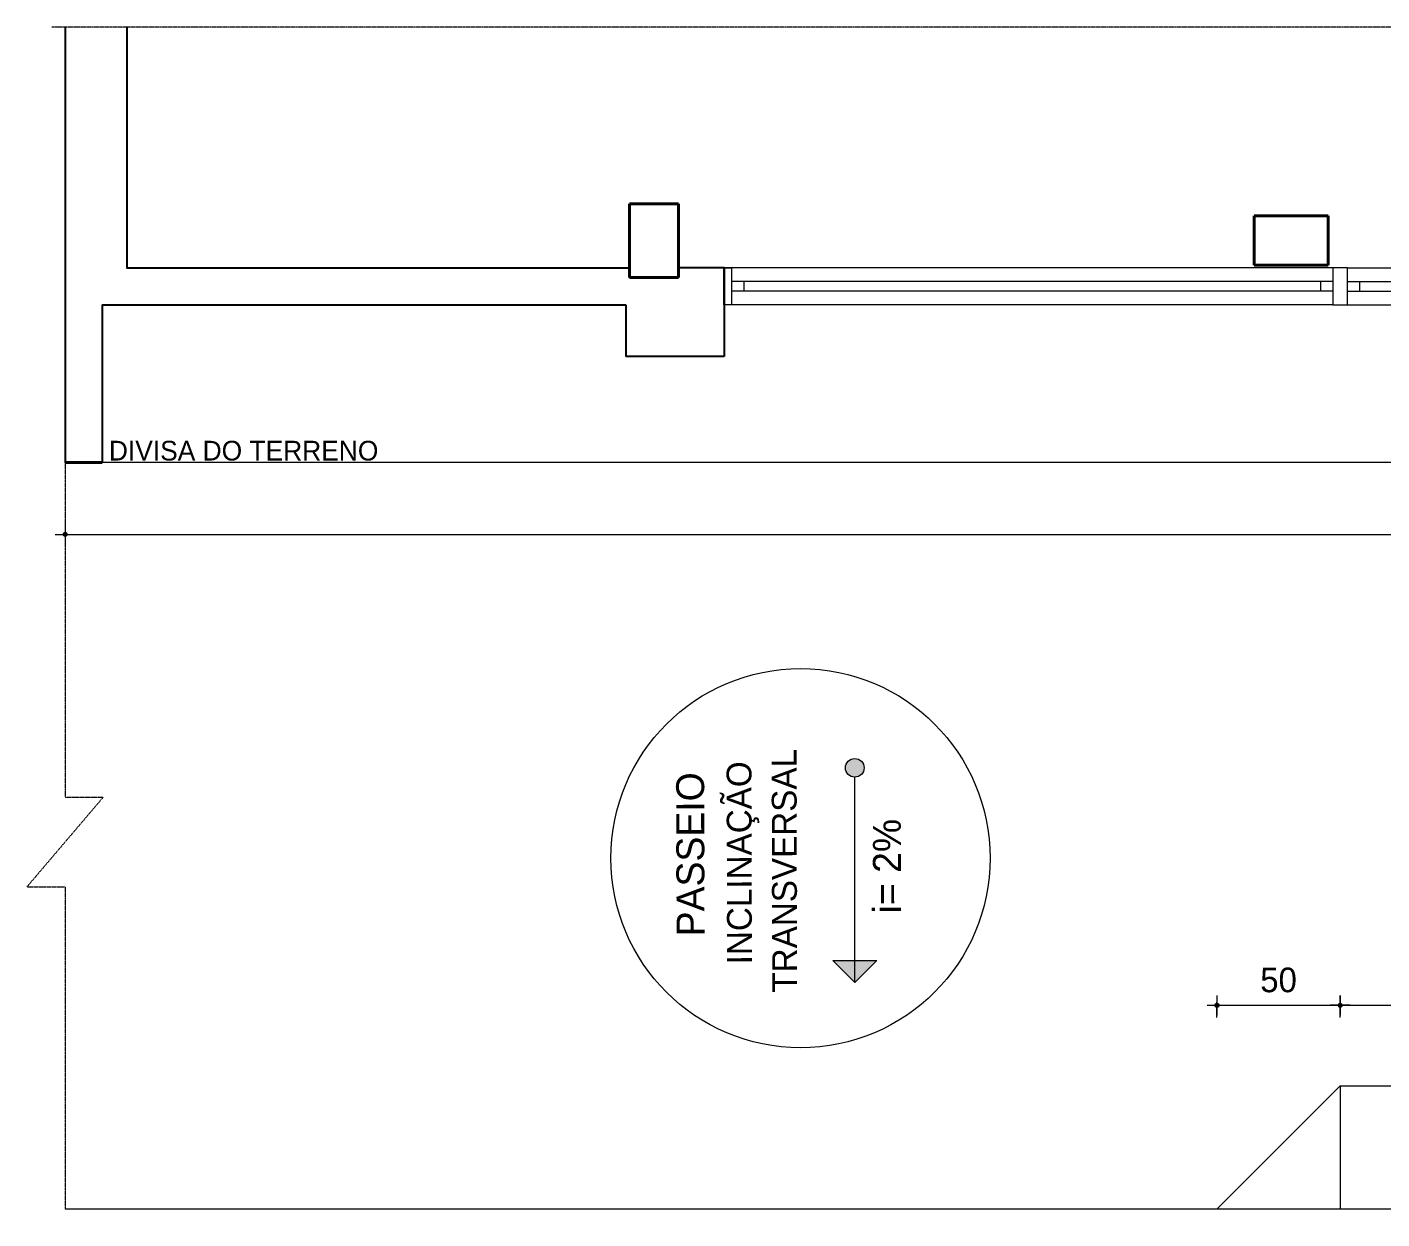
# Model space of a CAD drawing. Header units: millimetres. Extents: x 13204 to 24802, y 21209 to 40694.
# Drawn here: x 19167 to 19717, y 37599 to 38083 of the extents above; entities that cross this region are included whole.
import ezdxf

# ---------------------------------------------------------------- set-up
doc = ezdxf.new("R2010")
doc.units = ezdxf.units.MM
doc.linetypes.add('CACHE', pattern=[0.24, 0.12, -0.12])
for name, color, linetype, lineweight in [('COTA', 30, 'Continuous', 5), ('COTAS', 30, 'Continuous', 5), ('Esquadrias', 2, 'Continuous', 20), ('MOBILIÁRIO', 6, 'Continuous', 13), ('PAREDE', 1, 'Continuous', 40), ('Paredes', 1, 'Continuous', 40), ('PISO', 5, 'Continuous', 5), ('PROJEÇÃO', 190, 'CACHE', 0), ('TEXTO', 4, 'Continuous', 5)]:
    doc.layers.add(name, color=color, linetype=linetype, lineweight=lineweight)
doc.layers.add('EIXO', color=1, linetype='Continuous')
doc.layers.add('PISOPEITORIL', color=7, linetype='Continuous')
doc.styles.add('LANA', font='stylu.ttf')
doc.dimstyles.new('COTA 50', dxfattribs={"dimscale": 0, "dimtxt": 10, "dimasz": 0.5, "dimexe": 1.25, "dimexo": 5, "dimgap": 5, "dimtad": 1, "dimdec": 0, "dimtxsty": 'LANA', "dimblk": 'cota', "dimcen": 2.5, "dimse2": 1, "dimclrd": 256, "dimclre": 256, "dimclrt": 256, "dimaunit": 1, "dimadec": 0, "dimazin": 0, "dimtfac": 1, "dimtdec": 0, "dimtmove": 0, "dimatfit": 3, "dimldrblk": 'DOTSMALL', "dimfxl": 5, "dimfxlon": 1, "dimtzin": 9, "dimlwd": -1, "dimlwe": -1, "dimarcsym": 0})

# ---------------------------------------------------------------- blocks, each defined once
blk = doc.blocks.new('cota')
at = {"layer": 'COTAS'}
blk.add_hatch(color=256, dxfattribs=at).paths.add_polyline_path([(-1.6, 0, 1), (1.6, 0, 1)])
for points in [[(-1.6, 0), (-8, 0)], [(0, 1.6), (0, 8)], [(8, 0), (1.6, 0)], [(0, -8), (0, -1.6)]]:
    blk.add_lwpolyline(points, dxfattribs=at)
blk.add_circle((0, 0), 1.6, dxfattribs=at)
blk = doc.blocks.new('*D779')
at = {"layer": 'COTAS', "transparency": 16777216}
for p, q in [((19182.34, 37881.61), (19182.34, 37875.36)), ((19182.84, 37876.61), (21181.84, 37876.61))]:
    blk.add_line(p, q, dxfattribs=at)
at = {"layer": 'Defpoints', "color": 0, "transparency": 16777216}
for p in [(19182.34, 37902.78), (21182.34, 37902.78), (21182.34, 37876.61)]:
    blk.add_point(p, dxfattribs=at)
at = {"layer": 'COTAS', "transparency": 16777216, "xscale": 0.5, "yscale": 0.5, "zscale": 0.5, "rotation": 180}
blk.add_blockref('cota', (19182.34, 37876.61), dxfattribs=at)
at = {"layer": 'COTAS', "transparency": 16777216, "xscale": 0.5, "yscale": 0.5, "zscale": 0.5}
blk.add_blockref('cota', (21182.34, 37876.61), dxfattribs=at)
at = {"layer": 'COTAS', "transparency": 16777216, "insert": (20182.34, 37886.79), "char_height": 10, "attachment_point": 5, "style": 'LANA'}
blk.add_mtext('2000', dxfattribs=at)
blk = doc.blocks.new('_DotSmall')
at = {"layer": 'PAREDE', "color": 0, "const_width": 0.5}
blk.add_lwpolyline([(-0.0625, 0, 1), (0.0625, 0, 1)], format="xyb", close=True, dxfattribs=at)
blk = doc.blocks.new('p')
at = {"layer": 'Paredes'}
for p, q in [((0.1, 0.15), (-0.1, 0.15)), ((-0.1, 0.15), (-0.1, -0.15)), ((-0.0989, 0.1135), (-0.0989, 0.1135)), ((0.1, -0.15), (0.1, 0.15)), ((-0.1, -0.15), (0.1, -0.15))]:
    blk.add_line(p, q, dxfattribs=at)
blk = doc.blocks.new('P20X30V')
at = {"layer": 'Paredes'}
for p, q in [((0.1, 0.15), (-0.1, 0.15)), ((-0.1, 0.15), (-0.1, -0.15)), ((0.1, -0.15), (0.1, 0.15)), ((-0.1, -0.15), (0.1, -0.15)), ((0.0345, -0.1497), (0.0345, -0.1497))]:
    blk.add_line(p, q, dxfattribs=at)
blk = doc.blocks.new('*U67', base_point=(53257.12, 4345.77))
at = {"layer": 'Esquadrias'}
for p, q in [((52860.12, 4345.77), (52857.12, 4345.77)), ((52860.12, 4330.77), (52860.12, 4345.77)), ((53254.12, 4345.77), (53257.12, 4345.77)), ((53254.12, 4330.77), (53254.12, 4345.77)), ((53254.12, 4340.27), (52860.12, 4340.27)), ((52865.12, 4336.27), (52865.12, 4340.27)), ((53249.12, 4336.27), (53249.12, 4340.27)), ((53254.12, 4336.27), (52860.12, 4336.27)), ((52857.12, 4330.77), (52860.12, 4330.77)), ((53257.12, 4330.77), (53254.12, 4330.77))]:
    blk.add_line(p, q, dxfattribs=at)
at = {"layer": 'Esquadrias', "color": 0}
for p, q in [((53254.12, 4345.77), (52860.12, 4345.77)), ((52857.12, 4330.77), (52857.12, 4330.77)), ((53257.12, 4330.77), (52857.12, 4330.77)), ((53257.12, 4330.77), (53257.12, 4330.77))]:
    blk.add_line(p, q, dxfattribs=at)
blk = doc.blocks.new('*U68', base_point=(52439.62, 4330.77))
at = {"layer": 'Esquadrias'}
for p, q in [((52192.62, 4330.77), (52189.62, 4330.77)), ((52192.62, 4315.77), (52192.62, 4330.77)), ((52436.62, 4330.77), (52439.62, 4330.77)), ((52436.62, 4315.77), (52436.62, 4330.77)), ((52436.62, 4325.27), (52192.62, 4325.27)), ((52197.62, 4321.27), (52197.62, 4325.27)), ((52431.62, 4321.27), (52431.62, 4325.27)), ((52436.62, 4321.27), (52192.62, 4321.27)), ((52189.62, 4315.77), (52192.62, 4315.77)), ((52439.62, 4315.77), (52436.62, 4315.77))]:
    blk.add_line(p, q, dxfattribs=at)
at = {"layer": 'Esquadrias', "color": 0}
for p, q in [((52436.62, 4330.77), (52192.62, 4330.77)), ((52189.62, 4315.77), (52189.62, 4315.77)), ((52439.62, 4315.77), (52189.62, 4315.77)), ((52439.62, 4315.77), (52439.62, 4315.77))]:
    blk.add_line(p, q, dxfattribs=at)
blk = doc.blocks.new('*D780')
at = {"layer": 'COTA', "transparency": 16777216}
for p, q in [((19649.84, 37680.47), (19649.84, 37686.72)), ((19650.34, 37685.47), (19699.34, 37685.47))]:
    blk.add_line(p, q, dxfattribs=at)
at = {"layer": 'Defpoints', "color": 0, "transparency": 16777216}
for p in [(19699.84, 37685.47), (19649.84, 37602.78), (19699.84, 37602.78)]:
    blk.add_point(p, dxfattribs=at)
at = {"layer": 'COTA', "transparency": 16777216, "xscale": 0.5, "yscale": 0.5, "zscale": 0.5, "rotation": 180}
blk.add_blockref('cota', (19649.84, 37685.47), dxfattribs=at)
at = {"layer": 'COTA', "transparency": 16777216, "xscale": 0.5, "yscale": 0.5, "zscale": 0.5}
blk.add_blockref('cota', (19699.84, 37685.47), dxfattribs=at)
at = {"layer": 'COTA', "transparency": 16777216, "insert": (19674.84, 37695.72), "char_height": 10, "attachment_point": 5, "style": 'LANA'}
blk.add_mtext('50', dxfattribs=at)
blk = doc.blocks.new('*D785')
at = {"layer": 'COTA', "transparency": 16777216}
for p, q in [((19699.84, 37680.47), (19699.84, 37686.72)), ((19700.34, 37685.47), (20099.34, 37685.47))]:
    blk.add_line(p, q, dxfattribs=at)
at = {"layer": 'Defpoints', "color": 0, "transparency": 16777216}
for p in [(20099.84, 37685.47), (20099.84, 37652.78), (19699.84, 37602.78)]:
    blk.add_point(p, dxfattribs=at)
at = {"layer": 'COTA', "transparency": 16777216, "xscale": 0.5, "yscale": 0.5, "zscale": 0.5, "rotation": 180}
blk.add_blockref('cota', (19699.84, 37685.47), dxfattribs=at)
at = {"layer": 'COTA', "transparency": 16777216, "xscale": 0.5, "yscale": 0.5, "zscale": 0.5}
blk.add_blockref('cota', (20099.84, 37685.47), dxfattribs=at)
at = {"layer": 'COTA', "transparency": 16777216, "insert": (19899.84, 37695.73), "char_height": 10, "attachment_point": 5, "style": 'LANA'}
blk.add_mtext('400', dxfattribs=at)
blk = doc.blocks.new('*D792')
at = {"layer": 'COTAS', "transparency": 16777216}
for p, q in [((21153.1, 37969.78), (21159.35, 37969.78)), ((21158.1, 37969.28), (21158.1, 37603.28))]:
    blk.add_line(p, q, dxfattribs=at)
at = {"layer": 'Defpoints', "color": 0, "transparency": 16777216}
for p in [(19409.84, 37969.78), (19409.84, 37602.78), (21158.1, 37602.78)]:
    blk.add_point(p, dxfattribs=at)
at = {"layer": 'COTAS', "transparency": 16777216, "xscale": 0.5, "yscale": 0.5, "zscale": 0.5}
for p, rotation in [((21158.1, 37969.78), 90), ((21158.1, 37602.78), 270)]:
    blk.add_blockref('cota', p, dxfattribs=dict(at, rotation=rotation))
at = {"layer": 'COTAS', "transparency": 16777216, "insert": (21147.75, 37786.28), "char_height": 10, "attachment_point": 5, "rotation": 90, "style": 'LANA'}
blk.add_mtext('367', dxfattribs=at)

msp = doc.modelspace()

# ---------------------------------------------------------------- hatches: boundary and pattern name
at = {"layer": 'TEXTO'}
h = msp.add_hatch(color=256, dxfattribs=at)
edge = h.paths.add_edge_path()
edge.add_arc((19502.83, 37781.85), 3.78, 0, 360)
h = msp.add_hatch(color=256, dxfattribs=at)
h.paths.add_polyline_path([(19502.91, 37703.61), (19493.99, 37703.61), (19502.92, 37694.72)])
h.paths.add_polyline_path([(19511.76, 37703.61), (19502.91, 37703.61), (19502.92, 37694.72)])

# ---------------------------------------------------------------- linework, layer by layer
at = {"layer": 'EIXO', "color": 1}
for p, q in [((19449.84, 37984.78), (19431.34, 37984.78)), ((19449.84, 37984.78), (19449.84, 37948.78)), ((19449.84, 37969.78), (19449.84, 37984.78)), ((19197.34, 37969.78), (19409.84, 37969.78)), ((19409.84, 37969.78), (19409.84, 37948.78)), ((19449.84, 37948.78), (19409.84, 37948.78))]:
    msp.add_line(p, q, dxfattribs=at)
for points in [[(19182.34, 38082.51), (19182.34, 37905.78), (19197.34, 37905.78)], [(19207.34, 38082.51), (19207.34, 37984.78), (19207.34, 37984.78)], [(19207.34, 37984.78), (19207.34, 37984.78), (19411.34, 37984.78)], [(19197.34, 37969.78), (19197.34, 37905.78)]]:
    msp.add_lwpolyline(points, dxfattribs=at)
at = {"layer": 'Esquadrias'}
for p, q in [((19699.84, 37652.78), (19649.84, 37602.78)), ((19699.84, 37652.78), (20099.84, 37652.78)), ((19649.84, 37602.78), (19182.34, 37602.78))]:
    msp.add_line(p, q, dxfattribs=at)
at = {"layer": 'MOBILIÁRIO'}
for p, q in [((19699.84, 37652.78), (19699.84, 37602.78)), ((20149.84, 37602.78), (19649.84, 37602.78))]:
    msp.add_line(p, q, dxfattribs=at)
at = {"layer": 'PAREDE'}
msp.add_line((19182.34, 37905.78), (19197.34, 37905.78), dxfattribs=at)
at = {"layer": 'PISO'}
msp.add_line((21167.34, 37905.78), (19197.34, 37905.78), dxfattribs=at)
at = {"layer": 'PROJEÇÃO'}
for p, q in [((20142.28, 38082.51), (19176.89, 38082.51)), ((19182.34, 37905.78), (19182.34, 37769.94)), ((19166.89, 37733.62), (19197.8, 37769.94)), ((19182.34, 37769.94), (19197.8, 37769.94)), ((19166.89, 37733.62), (19182.34, 37733.62)), ((19182.34, 37733.62), (19182.34, 37602.78))]:
    msp.add_line(p, q, dxfattribs=at)
at = {"layer": 'TEXTO'}
for p, q in [((19502.92, 37694.72), (19502.84, 37778.07)), ((19502.92, 37694.72), (19493.99, 37703.61)), ((19493.99, 37703.61), (19511.85, 37703.61)), ((19502.92, 37694.72), (19511.8, 37703.66))]:
    msp.add_line(p, q, dxfattribs=at)
for centre, radius in [((19480.82, 37745.2), 76.96), ((19502.83, 37781.85), 3.78)]:
    msp.add_circle(centre, radius, dxfattribs=at)

# ---------------------------------------------------------------- block references
at = {"layer": 'Esquadrias', "color": 5, "yscale": -1}
msp.add_blockref('*U68', (19699.84, 37969.78), dxfattribs=at)
at = {"layer": 'Esquadrias', "color": 5, "yscale": -1, "rotation": 180}
msp.add_blockref('*U67', (19699.84, 37984.78), dxfattribs=at)
at = {"layer": 'PISOPEITORIL', "xscale": 100, "yscale": 100, "zscale": 100}
msp.add_blockref('P20X30V', (19421.34, 37995.83), dxfattribs=at)
at = {"layer": 'PISOPEITORIL', "xscale": 100, "yscale": 100, "zscale": 100, "rotation": 270}
msp.add_blockref('p', (19679.93, 37995.93), dxfattribs=at)

# ---------------------------------------------------------------- texts
at = {"layer": 'TEXTO', "style": 'LANA'}
for s, height, p in [('INCLINAÇÃO', 10.08, (19461.09, 37702.12)), ('TRANSVERSAL', 10.08, (19479.43, 37690.64)), ('PASSEIO', 11.34, (19441.85, 37713.48)), ('i= 2%', 11.34, (19521.6, 37722.8))]:
    msp.add_text(s, height=height, rotation=90.1463, dxfattribs=at).set_placement(p)
at = {"layer": 'TEXTO', "insert": (19254.77, 37910.54), "char_height": 8, "width": 315.7659, "attachment_point": 5, "style": 'LANA'}
msp.add_mtext('DIVISA DO TERRENO ', dxfattribs=at)

# ---------------------------------------------------------------- dimensions: what is measured, and where the dimension line sits
at = {"layer": 'COTA'}
for base, p1, p2, picture, middle in [((19699.84, 37685.47), (19649.84, 37602.78), (19699.84, 37602.78), '*D780', (19674.84, 37695.72)), ((20099.84, 37685.47), (19699.84, 37602.78), (20099.84, 37652.78), '*D785', (19899.84, 37695.73))]:
    dim = msp.add_linear_dim(base=base, p1=p1, p2=p2, dimstyle='COTA 50', override={"dimscale": 1, "dimtmove": 1, "dimarcsym": 2}, dxfattribs=at)
    dim.commit()
    dim.dimension.update_dxf_attribs({"geometry": picture, "text_midpoint": middle})
at = {"layer": 'COTAS'}
dim = msp.add_linear_dim(base=(21158.1, 37602.78), p1=(19409.84, 37969.78), p2=(19409.84, 37602.78), angle=90, dimstyle='COTA 50', override={"dimscale": 1}, dxfattribs=at)
dim.commit()
dim.dimension.update_dxf_attribs({"geometry": '*D792', "text_midpoint": (21147.75, 37786.28)})
dim = msp.add_linear_dim(base=(21182.34, 37876.61), p1=(19182.34, 37902.78), p2=(21182.34, 37902.78), dimstyle='COTA 50', override={"dimscale": 1}, dxfattribs=at)
dim.commit()
dim.dimension.update_dxf_attribs({"geometry": '*D779', "text_midpoint": (20182.34, 37886.79)})

doc.saveas('drawing.dxf')
